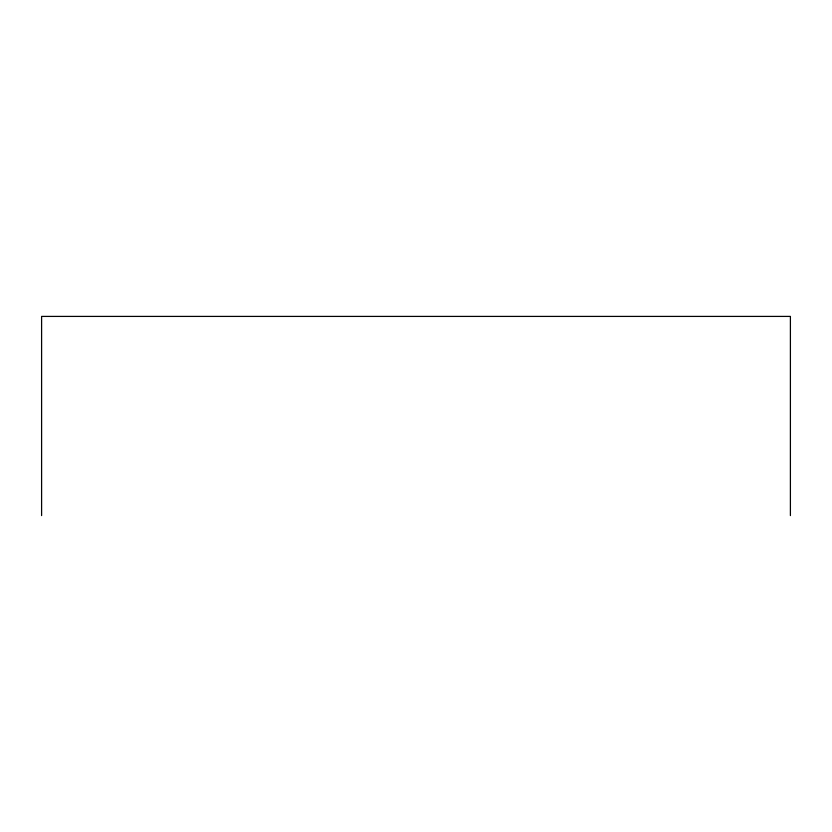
<?xml version="1.0" encoding="UTF-8"?>
<svg xmlns="http://www.w3.org/2000/svg" width="832" height="832" viewBox="0 0 832 832"><rect width="100%" height="100%" fill="white"/><g stroke="black" fill="none" stroke-linecap="round" stroke-linejoin="round"><path stroke-width="1.25" d="M790.4 515.59L790.4 316.41L41.6 316.41L41.6 515.59"/></g></svg>
